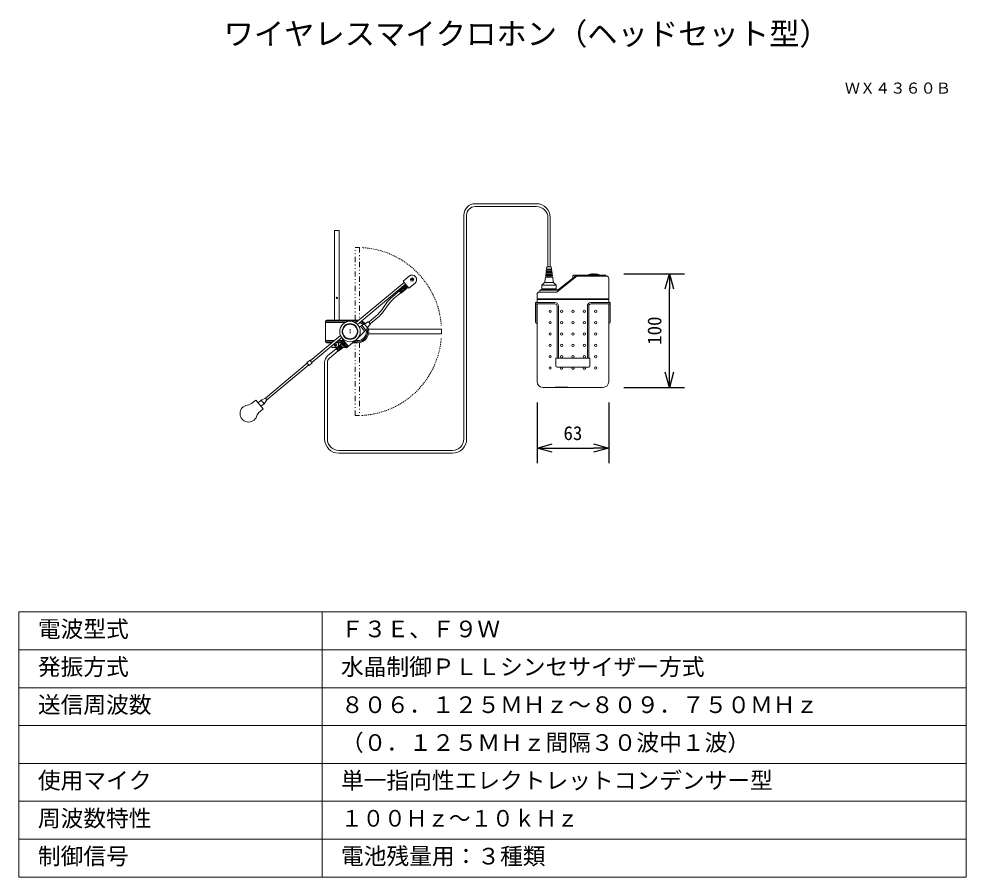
# Model space of a CAD drawing. Units: millimetres, scale not verified. Extents: x -63 to 62, y -56 to 57.
import ezdxf
from ezdxf.enums import TextEntityAlignment as Align

# ---------------------------------------------------------------- set-up
doc = ezdxf.new("R2010")
doc.units = ezdxf.units.MM
doc.header["$LTSCALE"] = 0.125
for name, pattern in [('USER1', [13.77, 5.5, -2.75, 0.01, -2.75, 0.01, -2.75]), ('USER2', [1.01, 0.5, -0.25, 0.01, -0.25]), ('USER3', [4, 1, -1, 1, -1])]:
    doc.linetypes.add(name, pattern=pattern)
for name, color, linetype in [('0-0_0', 7, 'Continuous'), ('0-3_MOJI1', 7, 'Continuous'), ('0-5_SUNPO', 7, 'Continuous'), ('0-6_TOUROKU', 7, 'Continuous')]:
    doc.layers.add(name, color=color, linetype=linetype)
doc.layers.add('0-2_WAKU', color=1, linetype='Continuous', lineweight=18)
doc.layers.add('0-4_GAIKEI', color=7, linetype='Continuous', lineweight=18)
doc.styles.add('ＭＳ ゴシック', font='')
doc.styles.get('ＭＳ ゴシック').set_extended_font_data('MS Gothic')

# ---------------------------------------------------------------- blocks, each defined once
blk = doc.blocks.new('_OPEN30')
at = {"layer": '0-0_0'}
blk.add_line((0, 0), (-1, 0), dxfattribs=at)
blk.add_lwpolyline([(-1, 0.26795), (0, 0), (-1, -0.26795)], dxfattribs=at)
blk = doc.blocks.new('D3')
at = {"layer": '0-5_SUNPO'}
for p, q in [((81.8393, -35.3508), (89.8393, -35.3508)), ((87.8393, -48.3508), (87.8393, -37.3508)), ((81.8393, -50.3508), (89.8393, -50.3508))]:
    blk.add_line(p, q, dxfattribs=at)
at = {"layer": '0-5_SUNPO', "xscale": 2, "yscale": 2}
for p, rotation in [((87.8393, -35.3508), 90), ((87.8393, -50.3508), 270)]:
    blk.add_blockref('_OPEN30', p, dxfattribs=dict(at, rotation=rotation))
at = {"layer": '0-5_SUNPO', "style": 'ＭＳ ゴシック'}
blk.add_text('100', height=1.833, rotation=90, dxfattribs=at).set_placement((87.3393, -44.7258), align=Align.BOTTOM_LEFT)
blk = doc.blocks.new('D4')
at = {"layer": '0-5_SUNPO'}
for p, q in [((70.3893, -52.3508), (70.3893, -60.3508)), ((79.8393, -52.3508), (79.8393, -60.3508)), ((72.3893, -58.3508), (77.8393, -58.3508))]:
    blk.add_line(p, q, dxfattribs=at)
at = {"layer": '0-5_SUNPO', "xscale": 2, "yscale": 2, "rotation": 180}
blk.add_blockref('_OPEN30', (70.3893, -58.3508), dxfattribs=at)
at = {"layer": '0-5_SUNPO', "xscale": 2, "yscale": 2}
blk.add_blockref('_OPEN30', (79.8393, -58.3508), dxfattribs=at)
at = {"layer": '0-5_SUNPO', "style": 'ＭＳ ゴシック'}
blk.add_text('63', height=1.833, dxfattribs=at).set_placement((73.8643, -57.8508), align=Align.BOTTOM_LEFT)

msp = doc.modelspace()

# ---------------------------------------------------------------- linework, layer by layer
at = {"layer": '0-2_WAKU', "color": 4}
for p, q in [((62.4927, -21.4947), (-62.5073, -21.4947)), ((-62.5073, -21.4947), (-62.5073, -56.4947)), ((-22.5073, -56.4947), (-22.5073, -21.4947)), ((62.4927, -56.4947), (62.4927, -21.4947)), ((-62.5073, -56.4947), (62.4927, -56.4947))]:
    msp.add_line(p, q, dxfattribs=at)
at = {"layer": '0-2_WAKU'}
for p, q in [((-62.5073, -26.4947), (62.4927, -26.4947)), ((-62.5073, -31.4947), (62.4927, -31.4947)), ((-62.5073, -36.4947), (62.4927, -36.4947)), ((-62.5073, -41.4947), (62.4927, -41.4947)), ((-62.5073, -46.4947), (62.4927, -46.4947)), ((-62.5073, -51.4947), (62.4927, -51.4947))]:
    msp.add_line(p, q, dxfattribs=at)
at = {"layer": '0-4_GAIKEI'}
for p, q in [((5.807, 32.4115), (-2.293, 32.4115)), ((5.807, 32.0365), (-2.293, 32.0365)), ((-3.793, 1.3475), (-3.793, 30.9115)), ((-3.418, 1.3475), (-3.418, 30.9115)), ((7.307, 30.5365), (7.307, 24.0415)), ((7.607, 30.6115), (7.607, 24.0415)), ((-20.8392, 17.0365), (-20.8392, 28.8865)), ((-20.8392, 28.8865), (-20.2392, 28.8865)), ((-20.2392, 28.8865), (-20.2392, 17.0365)), ((7.1166, 23.7695), (7.157, 24.0695)), ((7.7974, 23.7695), (7.1166, 23.7695)), ((7.1545, 23.7695), (7.1343, 23.6195)), ((7.157, 24.0695), (7.757, 24.0695)), ((7.313, 23.7695), (7.313, 23.6195)), ((7.6009, 23.7695), (7.6009, 23.6195)), ((7.757, 24.0695), (7.7974, 23.7695)), ((7.7596, 23.7695), (7.7798, 23.6195)), ((-11.8101, 22.1816), (-11.0035, 22.8538)), ((-10.6194, 22.5412), (-10.6194, 22.2446)), ((6.8945, 22.1195), (6.9753, 22.7195)), ((6.9753, 22.7195), (7.9388, 22.7195)), ((6.9955, 22.8695), (7.0157, 23.0195)), ((7.9186, 22.8695), (6.9955, 22.8695)), ((7.0157, 23.0195), (7.8984, 23.0195)), ((7.0359, 23.1695), (7.0561, 23.3195)), ((7.8782, 23.1695), (7.0359, 23.1695)), ((7.0712, 22.8695), (7.051, 22.7195)), ((7.0561, 23.3195), (7.858, 23.3195)), ((7.0763, 23.4695), (7.0964, 23.6195)), ((7.8378, 23.4695), (7.0763, 23.4695)), ((7.1115, 23.1695), (7.0914, 23.0195)), ((7.0964, 23.6195), (7.8176, 23.6195)), ((7.313, 23.0195), (7.313, 23.1695)), ((7.313, 22.7195), (7.313, 22.8695)), ((7.337, 23.4695), (7.337, 23.3195)), ((7.337, 23.0195), (7.337, 23.1695)), ((7.337, 22.8695), (7.337, 22.7195)), ((7.577, 23.4695), (7.577, 23.3195)), ((7.577, 23.1695), (7.577, 23.0195)), ((7.577, 22.7195), (7.577, 22.8695)), ((7.6009, 23.1695), (7.6009, 23.0195)), ((7.6009, 22.8695), (7.6009, 22.7195)), ((7.8025, 23.1695), (7.8227, 23.0195)), ((7.8176, 23.6195), (7.8378, 23.4695)), ((7.8429, 22.8695), (7.8631, 22.7195)), ((7.858, 23.3195), (7.8782, 23.1695)), ((7.8984, 23.0195), (7.9186, 22.8695)), ((7.9388, 22.7195), (8.0195, 22.1195)), ((8.5276, 20.7709), (11.1115, 22.838)), ((8.7105, 21.0709), (11.0283, 22.9252)), ((8.7521, 21.0273), (11.0699, 22.8816)), ((10.607, 22.8995), (10.607, 22.6242)), ((10.682, 22.9745), (14.897, 22.9745)), ((11.1583, 22.8545), (15.032, 22.8545)), ((11.1636, 22.9145), (14.957, 22.9145)), ((12.632, 22.9745), (12.632, 23.0134)), ((12.6432, 23.0367), (14.1209, 23.0367)), ((14.132, 23.0134), (14.132, 22.9745)), ((15.332, 22.5545), (15.332, 19.8845)), ((-11.6661, 22.0088), (-18.0762, 16.667)), ((-17.8412, 16.4724), (-11.474, 21.7783)), ((-12.0598, 20.6068), (-11.1379, 21.375)), ((-11.5989, 20.9909), (-11.8869, 21.3366)), ((-11.0419, 21.2598), (-11.8101, 22.1816)), ((-11.4836, 21.0869), (-11.7717, 21.4326)), ((-11.3684, 21.183), (-11.6565, 21.5287)), ((-11.2532, 21.279), (-11.5412, 21.6247)), ((-10.2353, 21.932), (-11.0419, 21.2598)), ((-10.4711, 22.3929), (-10.7677, 22.3929)), ((6.5135, 21.6545), (8.4005, 21.6545)), ((6.8945, 22.0295), (6.8945, 22.1195)), ((8.0195, 22.1195), (8.0195, 22.0295)), ((-12.2999, 20.8949), (-13.1775, 20.1635)), ((-12.1078, 20.6644), (-12.9854, 19.9331)), ((-11.9446, 20.7028), (-12.2326, 21.0485)), ((-11.8293, 20.7989), (-12.1174, 21.1446)), ((-11.7141, 20.8949), (-12.0022, 21.2406)), ((5.882, 19.8845), (5.882, 20.4545)), ((8.4807, 20.7545), (6.182, 20.7545)), ((6.257, 20.9945), (6.317, 21.0545)), ((6.257, 20.9945), (6.257, 20.7845)), ((6.257, 20.9945), (8.6584, 20.9945)), ((8.6636, 21.0545), (6.317, 21.0545)), ((6.5135, 21.1595), (8.4005, 21.1595)), ((-14.6039, 18.4195), (-14.0355, 19.2307)), ((-14.3582, 18.2474), (-13.7898, 19.0585)), ((5.672, 16.7945), (5.672, 19.2695)), ((8.222, 19.3595), (5.762, 19.3595)), ((5.762, 19.1795), (8.222, 19.1795)), ((5.852, 19.1795), (5.852, 16.8845)), ((5.882, 19.3595), (5.882, 19.7495)), ((5.882, 8.9045), (5.882, 19.1795)), ((15.302, 19.8545), (5.912, 19.8545)), ((15.302, 19.7795), (5.912, 19.7795)), ((5.957, 19.7795), (5.957, 19.8545)), ((8.522, 18.8795), (8.522, 12.0395)), ((8.702, 12.0395), (8.702, 18.8795)), ((12.512, 18.8795), (12.512, 12.0395)), ((12.692, 12.0395), (12.692, 18.8795)), ((15.452, 19.3595), (12.992, 19.3595)), ((12.992, 19.1795), (15.452, 19.1795)), ((15.257, 19.8545), (15.257, 19.7795)), ((15.332, 19.7495), (15.332, 19.3595)), ((15.332, 19.1795), (15.332, 8.9045)), ((15.362, 16.8845), (15.362, 19.1795)), ((15.542, 19.2695), (15.542, 16.7945)), ((-16.3386, 16.7834), (-15.3547, 17.6033)), ((-22.0392, 16.8865), (-22.0392, 14.1865)), ((-22.0392, 16.8865), (-17.8392, 16.8865)), ((-22.0392, 16.7365), (-19.4327, 16.7365)), ((-17.8392, 17.0365), (-21.8892, 17.0365)), ((-18.1957, 16.7365), (-17.9928, 16.7365)), ((-17.5984, 16.1234), (-16.9436, 16.5721)), ((-17.2543, 16.3592), (-16.7289, 15.7287)), ((-16.4634, 15.9959), (-16.9436, 16.5721)), ((-16.8956, 16.5145), (-16.4423, 16.8052)), ((-16.1437, 16.4469), (-16.5115, 16.0536)), ((-16.3442, 16.7901), (-16.1409, 16.5461)), ((-16.1465, 16.5529), (-15.1627, 17.3728)), ((5.882, 16.6145), (5.852, 16.6145)), ((15.362, 16.6145), (15.332, 16.6145)), ((-20.0592, 15.0145), (-24.0537, 11.6858)), ((-16.4634, 15.9959), (-17.9499, 14.4994)), ((-17.4407, 16.2315), (-16.8882, 15.5684)), ((-16.3695, 15.8365), (-6.7392, 15.8365)), ((-6.7392, 15.2365), (-16.3695, 15.2365)), ((-6.7392, 15.8365), (-6.7392, 15.2365)), ((-23.8616, 11.4554), (-19.9101, 14.7482)), ((-20.8728, 14.3365), (-22.0392, 14.3365)), ((-21.0528, 14.1865), (-22.0392, 14.1865)), ((-21.8892, 14.0365), (-21.2328, 14.0365)), ((-20.7414, 13.7345), (-20.8182, 13.8113)), ((-20.7642, 14.0365), (-20.0049, 14.0365)), ((-20.7414, 13.7345), (-20.6646, 13.8113)), ((-20.0169, 14.1865), (-20.5842, 14.1865)), ((-19.9356, 14.3365), (-20.4042, 14.3365)), ((-20.3109, 14.0365), (-20.3109, 13.618)), ((-20.111, 13.8124), (-19.7491, 13.3781)), ((-20.0088, 14.2755), (-19.7088, 14.5255)), ((-19.6976, 14.3708), (-19.9281, 14.1787)), ((-19.6016, 14.2555), (-19.8321, 14.0635)), ((-19.7783, 14.4676), (-19.0447, 13.5872)), ((-19.5056, 14.1403), (-19.7361, 13.9482)), ((-19.4096, 14.0251), (-19.64, 13.833)), ((-19.3135, 13.9098), (-19.544, 13.7178)), ((-19.2175, 13.7946), (-19.448, 13.6025)), ((-17.9499, 14.4994), (-19.2751, 13.3951)), ((-18.5054, 14.0365), (-17.8392, 14.0365)), ((-17.8392, 14.1865), (-18.3254, 14.1865)), ((-17.8392, 14.3365), (-18.1454, 14.3365)), ((-20.6262, 13.2592), (-21.7632, 12.3117)), ((-20.3862, 12.9711), (-21.5231, 12.0236)), ((-20.7414, 13.7345), (-20.8182, 13.6577)), ((-20.7414, 13.7345), (-20.6646, 13.6577)), ((-20.5424, 13.3929), (-20.2395, 13.0294)), ((-20.4346, 13.4977), (-20.1169, 13.1166)), ((-20.3622, 12.9423), (-19.5651, 13.5088)), ((-20.3267, 13.6026), (-19.9943, 13.2038)), ((-20.2189, 13.7075), (-19.8717, 13.2909)), ((-19.1215, 13.6794), (-19.3519, 13.4873)), ((-29.9882, 6.7404), (-24.457, 11.3497)), ((-24.505, 11.4073), (-24.2169, 11.0616)), ((-24.2169, 11.0616), (-23.8136, 11.3977)), ((-22.168, 11.4475), (-22.168, 1.3475)), ((-21.793, 11.4475), (-21.793, 1.3475)), ((8.357, 11.9645), (8.357, 10.9895)), ((12.782, 12.0395), (8.432, 12.0395)), ((12.857, 10.9895), (12.857, 11.9645)), ((-29.7961, 6.5099), (-24.2649, 11.1193)), ((8.507, 10.8395), (12.707, 10.8395)), ((6.632, 8.1545), (14.582, 8.1545)), ((9.2633, 8.1876), (9.107, 8.1881)), ((9.4148, 8.1861), (9.2633, 8.1876)), ((9.557, 8.1836), (9.4148, 8.1861)), ((9.6855, 8.1802), (9.557, 8.1836)), ((9.7965, 8.1761), (9.6855, 8.1802)), ((9.8864, 8.1713), (9.7965, 8.1761)), ((9.9527, 8.166), (9.8864, 8.1713)), ((9.9934, 8.1603), (9.9527, 8.166)), ((10.007, 8.1545), (9.9934, 8.1603)), ((-31.6382, 6.1464), (-31.2365, 6.4811)), ((-31.2365, 6.4811), (-30.2762, 5.3288)), ((-30.5451, 6.4715), (-30.9484, 6.1354)), ((-30.5451, 6.4715), (-29.9882, 6.7404)), ((-29.7961, 6.5099), (-29.9882, 6.7404)), ((-30.2762, 5.3288), (-30.678, 4.994)), ((-30.5643, 5.6745), (-30.161, 6.0106)), ((-20.293, -0.1525), (-5.293, -0.1525)), ((-20.293, -0.5275), (-5.293, -0.5275))]:
    msp.add_line(p, q, dxfattribs=at)
at = {"layer": '0-4_GAIKEI', "linetype": 'USER1'}
for p, q in [((-18.1392, 17.0365), (-18.1392, 26.6365)), ((-18.1392, 26.6365), (-17.5392, 26.6365)), ((-17.5392, 26.6365), (-17.5392, 17.151)), ((-18.1392, 4.4365), (-18.1392, 14.0365)), ((-17.5392, 14.0535), (-17.5392, 4.4365)), ((-17.5392, 4.4365), (-18.1392, 4.4365))]:
    msp.add_line(p, q, dxfattribs=at)
at = {"layer": '0-4_GAIKEI', "linetype": 'USER2'}
msp.add_line((-18.8142, 15.8365), (-18.8142, 15.2365), dxfattribs=at)
at = {"layer": '0-4_GAIKEI'}
for points in [[(14.957, 22.8845), (14.957, 22.9145), (14.897, 22.9745)], [(-11.426, 21.7207), (-12.3479, 20.9525), (-12.0598, 20.6068)], [(6.5135, 21.0545), (6.5135, 21.6545), (6.857, 22.0295), (8.057, 22.0295)], [(8.057, 22.0295), (8.4005, 21.6545), (8.4005, 21.0545)], [(-19.9492, 13.9698), (-20.6502, 13.288), (-20.3622, 12.9423)], [(-21.1908, 13.681), (-21.1908, 13.4365), (-20.4975, 13.4365)], [(-23.8136, 11.3977), (-24.1017, 11.7434), (-24.505, 11.4073)], [(9.107, 8.1881), (8.9507, 8.1876), (8.7992, 8.1861), (8.657, 8.1836), (8.5285, 8.1802), (8.4176, 8.1761), (8.3276, 8.1713), (8.2613, 8.166), (8.2207, 8.1603), (8.207, 8.1545)], [(-29.7961, 6.5099), (-30.161, 6.0106), (-30.5451, 6.4715)]]:
    msp.add_lwpolyline(points, dxfattribs=at)
msp.add_lwpolyline([(-20.0088, 14.2755), (-20.028, 14.0643), (-19.4864, 13.4143), (-19.2751, 13.3951)], close=True, dxfattribs=at)
for centre, radius in [((-10.6194, 22.3929), 0.225), ((-20.5392, 19.9682), 0.0881), ((-18.8142, 15.5365), 1.35), ((-18.8142, 15.5365), 1.05), ((-18.8142, 15.5365), 0.975), ((-20.7414, 13.7345), 0.1792)]:
    msp.add_circle(centre, radius, dxfattribs=at)
at = {"layer": '0-4_GAIKEI', "color": 1}
for centre in [(7.607, 18.2045), (9.107, 18.2045), (10.607, 18.2045), (12.107, 18.2045), (13.607, 18.2045), (7.607, 16.7045), (9.107, 16.7045), (10.607, 16.7045), (12.107, 16.7045), (13.607, 16.7045), (7.607, 15.2045), (9.107, 15.2045), (10.607, 15.2045), (12.107, 15.2045), (13.607, 15.2045), (7.607, 13.7045), (9.107, 13.7045), (10.607, 13.7045), (12.107, 13.7045), (13.607, 13.7045), (7.607, 12.2045), (9.107, 12.2045), (10.607, 12.2045), (12.107, 12.2045), (13.607, 12.2045), (7.607, 10.7045), (13.607, 10.7045)]:
    msp.add_circle(centre, 0.15, dxfattribs=at)
at = {"layer": '0-4_GAIKEI'}
for centre, radius, start, end in [((-2.293, 30.9115), 1.5, 90, 180), ((-2.293, 30.9115), 1.125, 90, 180), ((5.807, 30.6115), 1.8, 0, 90), ((5.807, 30.5365), 1.5, 0, 90), ((-10.6194, 22.3929), 0.6, 309.80557, 129.80443), ((10.532, 22.6242), 0.075, 308.65981, 360), ((10.682, 22.8995), 0.075, 90, 180), ((11.1689, 22.7495), 0.225, 90, 128.65981), ((11.1636, 22.7645), 0.15, 90, 128.65981), ((11.1583, 22.7795), 0.075, 90, 128.65981), ((12.662, 23.0134), 0.03, 104.02967, 180), ((13.382, 20.132), 3, 95.01742, 104.02967), ((13.157, 23.1235), 0.0375, 3.94312, 184.65932), ((13.157, 23.1123), 0.0375, 3.94312, 184.65932), ((13.382, 20.1207), 3, 93.58502, 95.01742), ((13.382, 20.132), 3, 90.7162, 93.58502), ((13.382, 23.132), 0.0375, 359.6419, 180.3565), ((13.382, 23.1207), 0.0375, 359.6419, 180.3565), ((13.382, 20.1207), 3, 89.2838, 90.71641), ((13.382, 20.132), 3, 86.41498, 89.2838), ((13.607, 23.1235), 0.0375, 355.34068, 176.05688), ((13.607, 23.1123), 0.0375, 355.34068, 176.05688), ((13.382, 20.1207), 3, 84.98258, 86.41498), ((13.382, 20.132), 3, 75.97033, 84.98258), ((14.102, 23.0134), 0.03, 0, 75.97033), ((14.987, 22.8845), 0.03, 180, 270), ((15.032, 22.5545), 0.3, 0, 90), ((-10.1046, 16.4761), 4.8, 129.80557, 144.9792), ((6.182, 20.4545), 0.3, 90, 180), ((6.227, 20.7845), 0.03, 270, 0), ((8.4807, 20.8295), 0.075, 270, 308.65981), ((8.6584, 21.1445), 0.15, 270, 308.65981), ((8.6636, 21.1295), 0.075, 270, 308.65981), ((-10.1046, 16.4761), 4.5, 129.80557, 144.9792), ((5.762, 19.2695), 0.09, 90, 270.00063), ((5.912, 19.8845), 0.03, 180, 270), ((5.912, 19.7495), 0.03, 90, 180), ((8.222, 18.8795), 0.48, 0, 90), ((8.222, 18.8795), 0.3, 0, 90), ((12.992, 18.8795), 0.48, 90, 180), ((12.992, 18.8795), 0.3, 90, 180), ((15.302, 19.8845), 0.03, 270, 0), ((15.302, 19.7495), 0.03, 0, 90), ((15.452, 19.2695), 0.09, 270, 90.00105), ((-18.0435, 20.8298), 4.2, 309.80557, 324.9792), ((-18.0435, 20.8298), 4.5, 309.80557, 324.9792), ((-21.8892, 16.8865), 0.15, 90, 180), ((-17.8392, 15.5365), 1.5, 82.66002, 90), ((-17.8392, 15.5365), 1.35, 88.89295, 90), ((-17.8392, 15.5365), 1.2, 51.25826, 76.6904), ((-17.8392, 15.5365), 1.35, 49.35883, 72.04693), ((-17.8392, 15.5365), 1.5, 44.74923, 68.50001), ((-16.4018, 16.7421), 0.075, 39.80557, 122.68055), ((-16.1985, 16.4981), 0.075, 316.93059, 39.80557), ((5.852, 16.7945), 0.18, 180, 270), ((5.942, 16.8845), 0.09, 180, 228.18969), ((15.272, 16.8845), 0.09, 311.81031, 0), ((15.362, 16.7945), 0.18, 270, 0), ((-17.8392, 15.5365), 1.5, 270, 22.64986), ((-17.8392, 15.5365), 1.35, 270, 16.30149), ((-17.8392, 15.5365), 1.2, 270, 12.26787), ((-21.8892, 14.1865), 0.15, 180, 270), ((-21.043, 11.4475), 1.125, 129.80557, 180), ((-21.043, 11.4475), 0.75, 129.80557, 180), ((8.432, 11.9645), 0.075, 90, 180), ((12.782, 11.9645), 0.075, 0, 90), ((8.507, 10.9895), 0.15, 180, 270), ((12.707, 10.9895), 0.15, 270, 0), ((6.632, 8.9045), 0.75, 180, 270), ((14.582, 8.9045), 0.75, 270, 0), ((-32.1968, 4.7046), 1.125, 98.80285, 340.80829), ((-32.5985, 7.2987), 1.5, 278.80285, 309.80557), ((-29.7177, 3.8417), 1.5, 129.80557, 160.80829), ((-17.8392, 15.5365), 11.1, 272.8588, 273.29127), ((-20.293, 1.3475), 1.875, 180, 270), ((-20.293, 1.3475), 1.5, 180, 270), ((-5.293, 1.3475), 1.875, 270, 0), ((-5.293, 1.3475), 1.5, 270, 0)]:
    msp.add_arc(centre, radius, start, end, dxfattribs=at)
at = {"layer": '0-4_GAIKEI', "color": 1, "linetype": 'USER3'}
for start, end in [(4.00606, 86.70873), (273.29127, 355.99394)]:
    msp.add_arc((-17.8392, 15.5365), 11.1, start, end, dxfattribs=at)
at = {"layer": '0-4_GAIKEI', "color": 1}
for centre in [(9.107, 10.7045), (10.607, 10.7045), (12.107, 10.7045)]:
    msp.add_arc(centre, 0.15, 115.84193, 64.16066, dxfattribs=at)

# ---------------------------------------------------------------- block references
at = {"layer": '0-5_SUNPO'}
for name in ['D3', 'D4']:
    msp.add_blockref(name, (-64.5073, 58.5053), dxfattribs=at)

# ---------------------------------------------------------------- texts
at = {"layer": '0-3_MOJI1', "style": 'ＭＳ ゴシック'}
for s, height, p in [('ワイヤレスマイクロホン（ヘッドセット型）', 2.933, (-35.5073, 52.5053)), ('電波型式', 2.199, (-60.0073, -25.4947)), ('Ｆ３Ｅ、Ｆ９Ｗ', 2.199, (-20.0073, -25.4947)), ('発振方式', 2.199, (-60.0073, -30.4947)), ('水晶制御ＰＬＬシンセサイザー方式', 2.199, (-20.0073, -30.4947)), ('送信周波数', 2.199, (-60.0073, -35.4947)), ('８０６．１２５ＭＨｚ～８０９．７５０ＭＨｚ', 2.199, (-20.0073, -35.4947)), ('（０．１２５ＭＨｚ間隔３０波中１波）', 2.199, (-20.0073, -40.4947)), ('使用マイク', 2.199, (-60.0073, -45.4947)), ('単一指向性エレクトレットコンデンサー型', 2.199, (-20.0073, -45.4947)), ('周波数特性', 2.199, (-60.0073, -50.4947)), ('制御信号', 2.199, (-60.0073, -55.4947)), ('電池残量用：３種類', 2.199, (-20.0073, -55.4947))]:
    msp.add_text(s, height=height, dxfattribs=at).set_placement(p, align=Align.BOTTOM_LEFT)
at = {"layer": '0-3_MOJI1', "style": 'ＭＳ ゴシック', "width": 0.95}
msp.add_text('１００Ｈｚ～１０ｋＨｚ', height=2.199, dxfattribs=at).set_placement((-20.0073, -50.4947), align=Align.BOTTOM_LEFT)
at = {"layer": '0-6_TOUROKU', "style": 'ＭＳ ゴシック'}
msp.add_text('ＷＸ４３６０Ｂ', height=1.466, dxfattribs=at).set_placement((46.4927, 46.5053), align=Align.BOTTOM_LEFT)

doc.saveas('drawing.dxf')
